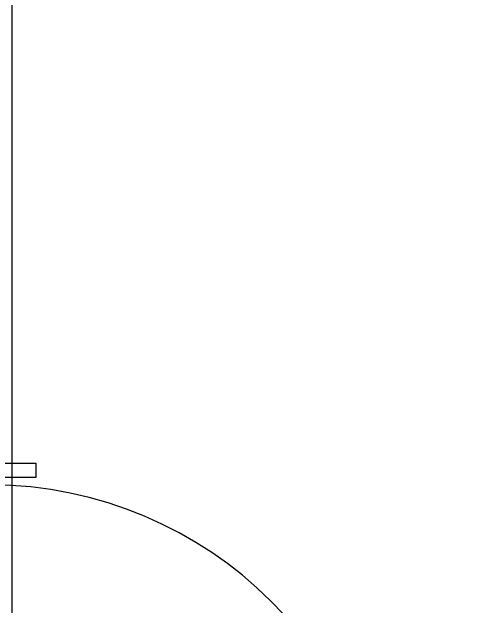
# Model space of a CAD drawing. Extents: x 11477420 to 23072185, y -28506554 to -14238804.
# Drawn here: x 11486296 to 11487256, y -14282598 to -14281356 of the extents above; entities that cross this region are included whole.
import ezdxf

# ---------------------------------------------------------------- set-up
doc = ezdxf.new("R2010")
doc.units = 0
doc.header["$LTSCALE"] = 50
doc.header["$MEASUREMENT"] = 0
doc.layers.get('0').update_dxf_attribs({"linetype": 'CONTINUOUS'})
for name, color, linetype in [('3.기호.계단선', 30, 'CONTINUOUS'), ('CO-DO-FR', 7, 'CONTINUOUS'), ('CO-DOOR', 8, 'CONTINUOUS')]:
    doc.layers.add(name, color=color, linetype=linetype)

# ---------------------------------------------------------------- blocks, each defined once
blk = doc.blocks.new('flooor2')
at = {"layer": 'CO-DO-FR', "color": 8}
blk.add_lwpolyline([(11520746.1, -14282299.4), (11520746.1, -14282329.4), (11520546.1, -14282329.4), (11520546.1, -14282299.4)], close=True, dxfattribs=at)
at = {"layer": 'CO-DOOR'}
blk.add_arc((11520646.4, -14283184.2), 839.8, 1.0082, 178.3093, dxfattribs=at)

msp = doc.modelspace()

# ---------------------------------------------------------------- linework, layer by layer
at = {"layer": '3.기호.계단선', "ltscale": 30}
msp.add_lwpolyline([(11486296.1, -14272844.4), (11486296.1, -14283399.4), (11487796.1, -14283399.4), (11487796.1, -14276599.4), (11494338.1, -14276599.4), (11494338.1, -14283399.4), (11495838.1, -14283399.4), (11495838.1, -14277399.4), (11503474.1, -14277399.4), (11503474.1, -14269794.4), (11497316.1, -14269794.4), (11497316.1, -14274394.4, -0.414214), (11496916.1, -14274794.4), (11493396.1, -14274794.4), (11493396.1, -14272844.4), (11489246.1, -14272844.4), (11489246.1, -14274794.4), (11488196.1, -14274794.4, -0.414214), (11487796.1, -14274394.4), (11487796.1, -14272844.4), (11486296.1, -14272844.4)], format="xyb", dxfattribs=at)

# ---------------------------------------------------------------- block references
msp.add_blockref('flooor2', (-34400, 0))

doc.saveas('drawing.dxf')
